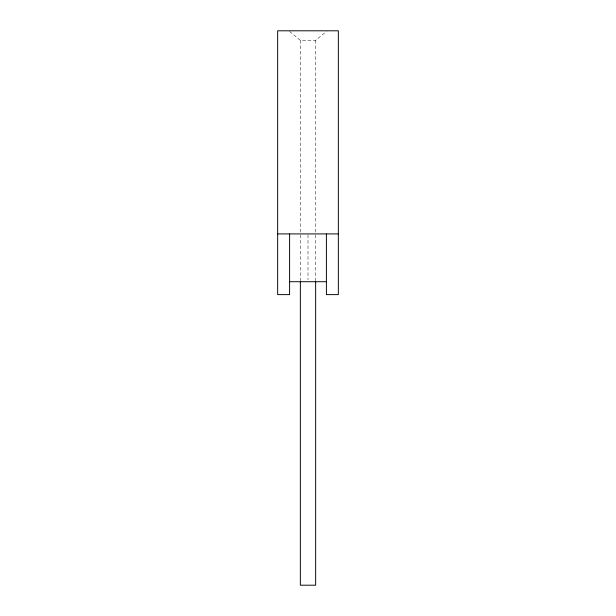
<?xml version="1.0" encoding="UTF-8"?>
<svg xmlns="http://www.w3.org/2000/svg" width="616" height="616" viewBox="0 0 616 616"><rect width="100%" height="100%" fill="white"/><g stroke="black" fill="none" stroke-linecap="round" stroke-linejoin="round"><path stroke-width="0.46" stroke-dasharray="3.08 2.31" d="M289.597 31.401L300.354 40.356L315.646 40.356L326.403 31.401M315.646 40.356L315.646 233.918M315.646 234.873L315.646 281.712M308 234.873L308 279.803M300.354 40.356L300.354 233.918M300.354 234.873L300.354 281.712"/><path stroke-width="0.92" d="M277.654 233.918L338.346 233.918M289.597 281.712L326.403 281.712M326.403 233.918L326.403 294.617L338.346 294.617L338.346 30.8L277.654 30.8L277.654 294.617L289.597 294.617L289.597 233.918M315.646 281.712L315.646 585.2L300.354 585.2L300.354 281.712"/></g></svg>
